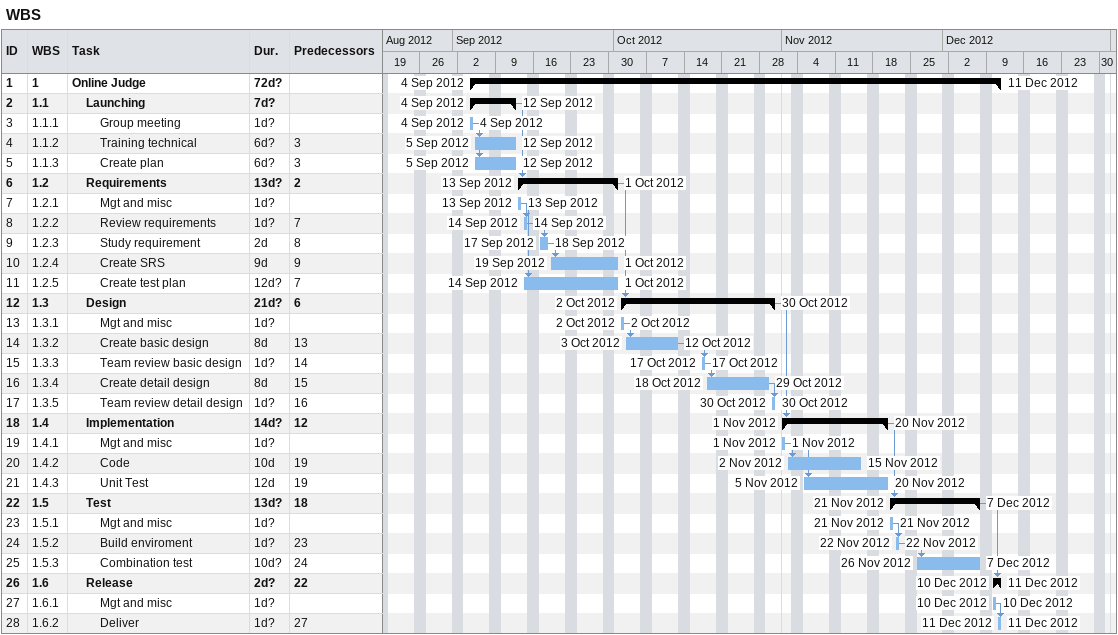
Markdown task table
WBS

| ID | WBS | Task | Duration | Start | Finish | Predecessors |
|---|---|---|---|---|---|---|
| 1 | 1 | **Online Judge** | 72d? | 2012-09-04 | 2012-12-11 |  |
| 2 | 1.1 | **Launching** | 7d? | 2012-09-04 | 2012-09-12 |  |
| 3 | 1.1.1 | Group meeting | 1d? | 2012-09-04 | 2012-09-04 |  |
| 4 | 1.1.2 | Training technical | 6d? | 2012-09-05 | 2012-09-12 | 3 |
| 5 | 1.1.3 | Create plan | 6d? | 2012-09-05 | 2012-09-12 | 3 |
| 6 | 1.2 | **Requirements** | 13d? | 2012-09-13 | 2012-10-01 | 2 |
| 7 | 1.2.1 | Mgt and misc | 1d? | 2012-09-13 | 2012-09-13 |  |
| 8 | 1.2.2 | Review requirements | 1d? | 2012-09-14 | 2012-09-14 | 7 |
| 9 | 1.2.3 | Study requirement | 2d | 2012-09-17 | 2012-09-18 | 8 |
| 10 | 1.2.4 | Create SRS | 9d | 2012-09-19 | 2012-10-01 | 9 |
| 11 | 1.2.5 | Create test plan | 12d? | 2012-09-14 | 2012-10-01 | 7 |
| 12 | 1.3 | **Design** | 21d? | 2012-10-02 | 2012-10-30 | 6 |
| 13 | 1.3.1 | Mgt and misc | 1d? | 2012-10-02 | 2012-10-02 |  |
| 14 | 1.3.2 | Create basic design | 8d | 2012-10-03 | 2012-10-12 | 13 |
| 15 | 1.3.3 | Team review basic design | 1d? | 2012-10-17 | 2012-10-17 | 14 |
| 16 | 1.3.4 | Create detail design | 8d | 2012-10-18 | 2012-10-29 | 15 |
| 17 | 1.3.5 | Team review detail design | 1d? | 2012-10-30 | 2012-10-30 | 16 |
| 18 | 1.4 | **Implementation** | 14d? | 2012-11-01 | 2012-11-20 | 12 |
| 19 | 1.4.1 | Mgt and misc | 1d? | 2012-11-01 | 2012-11-01 |  |
| 20 | 1.4.2 | Code | 10d | 2012-11-02 | 2012-11-15 | 19 |
| 21 | 1.4.3 | Unit Test | 12d | 2012-11-05 | 2012-11-20 | 19 |
| 22 | 1.5 | **Test** | 13d? | 2012-11-21 | 2012-12-07 | 18 |
| 23 | 1.5.1 | Mgt and misc | 1d? | 2012-11-21 | 2012-11-21 |  |
| 24 | 1.5.2 | Build enviroment | 1d? | 2012-11-22 | 2012-11-22 | 23 |
| 25 | 1.5.3 | Combination test | 10d? | 2012-11-26 | 2012-12-07 | 24 |
| 26 | 1.6 | **Release** | 2d? | 2012-12-10 | 2012-12-11 | 22 |
| 27 | 1.6.1 | Mgt and misc | 1d? | 2012-12-10 | 2012-12-10 |  |
| 28 | 1.6.2 | Deliver | 1d? | 2012-12-11 | 2012-12-11 | 27 |
